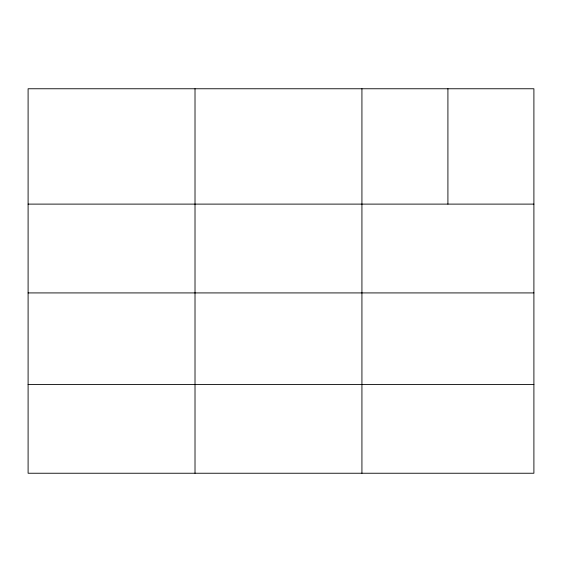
<?xml version="1.0" encoding="UTF-8"?>
<svg xmlns="http://www.w3.org/2000/svg" width="562" height="562" viewBox="0 0 562 562"><rect width="100%" height="100%" fill="white"/><g stroke="black" fill="none" stroke-linecap="round" stroke-linejoin="round"><path stroke-width="0.84" d="M533.9 292.921L533.9 88.761L28.1 88.761L28.1 473.239L533.9 473.239L533.9 292.921L28.1 292.921M28.1 204.111L533.9 204.111M28.1 384.422L533.9 384.422M447.914 88.761L447.914 204.111M361.928 88.761L361.928 473.239M195.014 88.761L195.014 473.239"/></g></svg>
